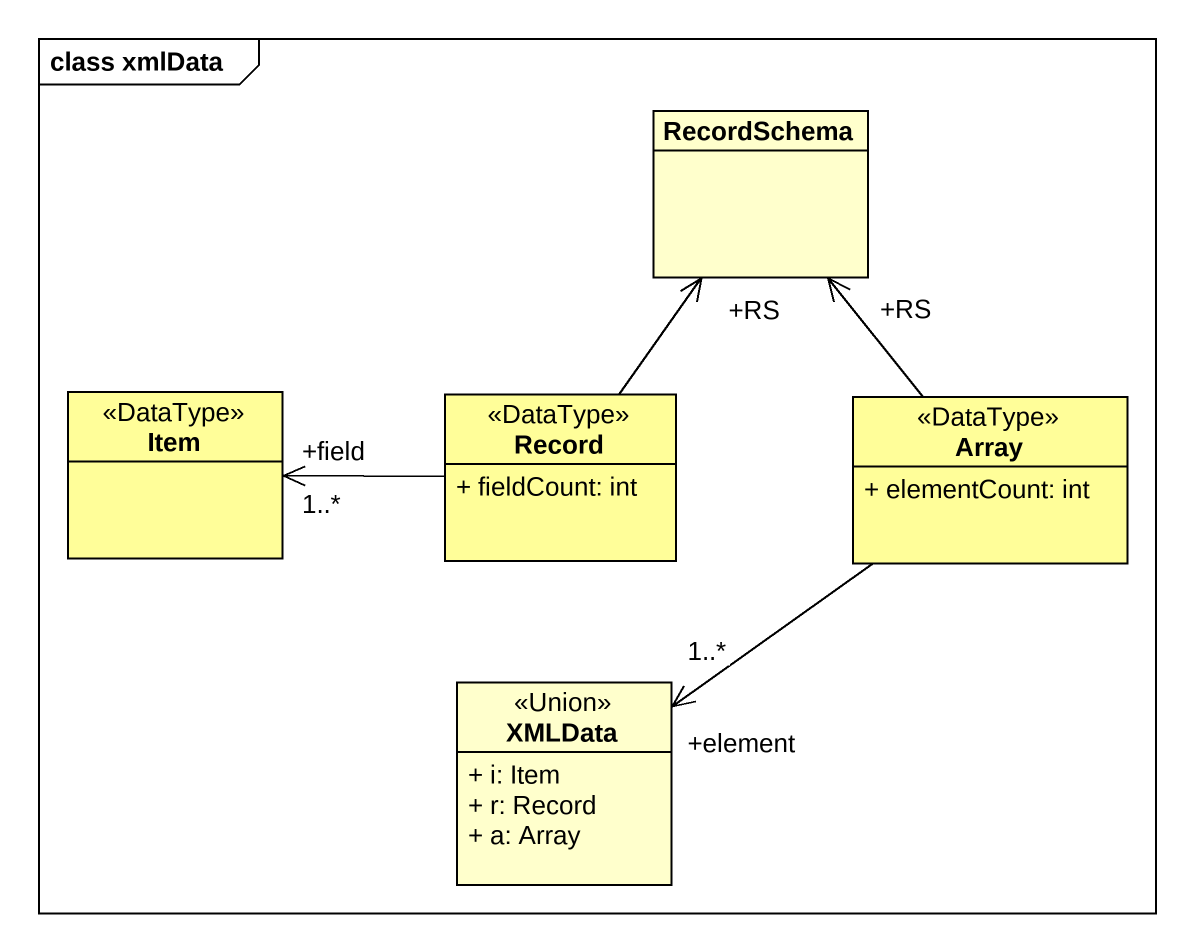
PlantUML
@startuml
mainframe class xmlData
hide circle
hide empty members
skinparam classAttributeIconSize 0
class RecordSchema
class Item <<DataType>> #FFFE99
class "Record" as Record_ <<DataType>> #FFFE99 {
  + fieldCount: int
}
class Array <<DataType>> #FFFE99 {
  + elementCount: int
}
class XMLData <<Union>> {
  + i: Item
  + r: Record
  + a: Array
}
Record_ -up-> "+RS" RecordSchema
Record_ -left-> "+field\n1..*" Item
Array -up-> "+RS" RecordSchema
Array --> "+element\n1..*" XMLData
@enduml
